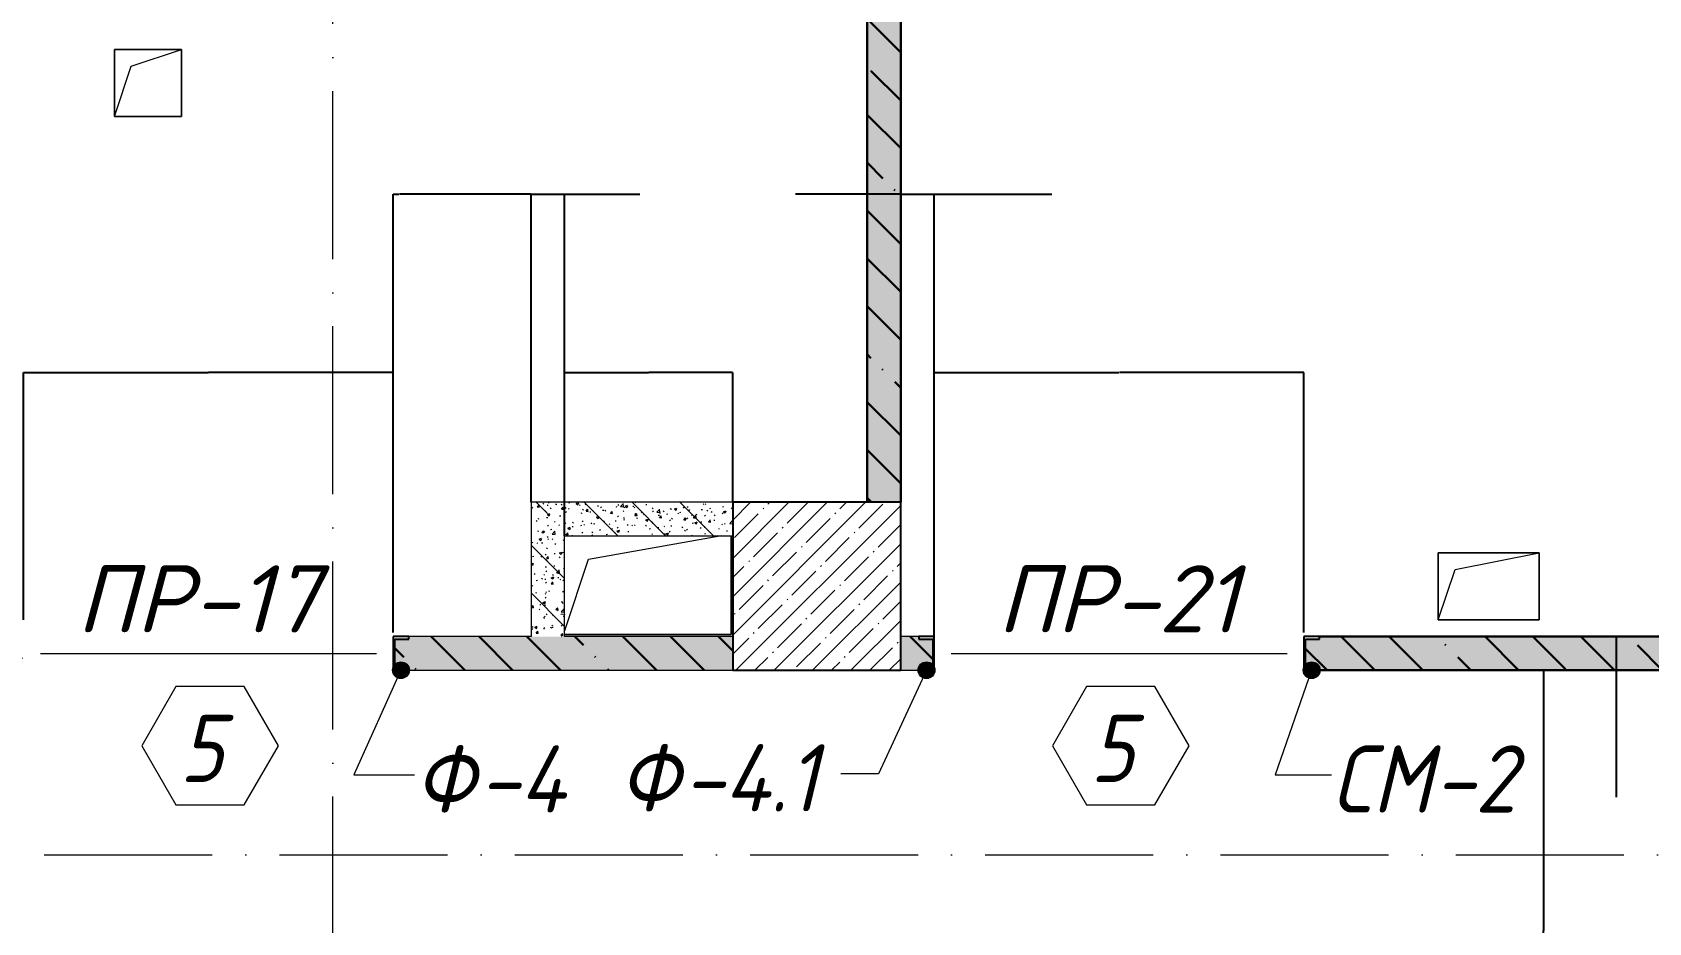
# Model space of a CAD drawing. Header units: millimetres. Extents: x 12986 to 523328, y -9759 to 30092.
# Drawn here: x 136663 to 141473, y 21948 to 24599 of the extents above; entities that cross this region are included whole.
import ezdxf

# ---------------------------------------------------------------- set-up
doc = ezdxf.new("R2010")
doc.units = ezdxf.units.MM
doc.linetypes.add('50_200_ШТРИХ_1Т_ш5_п1_п1_', pattern=[700, 500, -100, 0, -100])
for name, color, linetype, lineweight in [('0) ПГП', 1, 'Continuous', 30), ('4) ПГП красный расчет', 12, 'Continuous', 30), ('A-ANNO-DIMS', 7, 'Continuous', 9), ('A-DOOR-IDEN', 7, 'Continuous', 9), ('A-FLOR', 7, 'Continuous', 9), ('A-GENM', 7, 'Continuous', 9), ('A-GENM-1', 7, 'Continuous', 25), ('A-GENM-IDEN', 7, 'Continuous', 9), ('A-WALL-6', 18, 'Continuous', 13), ('A-WALL-PATT-4', 250, 'Continuous', 5), ('S-COLS-1', 7, 'Continuous', 5), ('S-COLS-2', 7, 'Continuous', 25), ('Оси-2', 7, '50_200_ШТРИХ_1Т_ш5_п1_п1_', 9)]:
    doc.layers.add(name, color=color, linetype=linetype, lineweight=lineweight)
doc.styles.add('ISOCPEUR_I_3', font='isocpeui.ttf', dxfattribs={"width": 0.9, "height": 200})
doc.styles.add('ISOCPEUR_I_5', font='isocpeui.ttf', dxfattribs={"height": 200})
doc.dimstyles.get("Standard").update_dxf_attribs({"dimtxt": 0.18, "dimasz": 0.18, "dimexe": 0.18, "dimexo": 0.0625, "dimgap": 0.09, "dimtad": 0, "dimtih": 1, "dimtoh": 1, "dimdec": 4, "dimzin": 0, "dimdsep": 46, "dimtxsty": 'Standard', "dimcen": 0.09, "dimadec": 0, "dimazin": 0, "dimtfac": 1, "dimtdec": 4, "dimtofl": 0, "dimtmove": 0, "dimatfit": 3, "dimfxl": 1, "dimtolj": 1, "dimtzin": 0, "dimarcsym": 0})
pattern_1 = [(50, (61996.893, 0), (72.873764, -6.37607), [7.62, -83.82]), (355, (61996.89, 0), (-14.09699, 76.422444), [6.096, -67.056]), (100.451, (62002.966, -0.53), (58.776964, 70.04687), [6.476, -71.236]), (46.184, (61996.89, 20.32), (108.43142, -16.81745), [11.43, -125.73]), (96.636, (62005.93, 18.92), (94.961, 98.97089), [9.714, -106.854]), (351.184, (61996.89, 20.32), (94.96227, 98.97018), [9.144, -100.584]), (21, (62007.053, 15.24), (60.64565, -40.906537), [7.62, -83.82]), (326, (62007.05, 15.24), (24.72083, 73.67493), [6.096, -67.056]), (71.451, (62012.11, 11.83), (85.36689, 32.768737), [6.476, -71.236]), (37.5, (61996.893, 0), (1.235525, 33.8224325), [3.353, -62.89, 3.353, -64.719, -67.31]), (37.5, (61996.893, 0), (1.235525, 33.8224325), [-134.315, 3.353, -63.957]), (7.5, (61996.893, 0), (26.728146, 40.07255), [3.353, -35.458, 3.353, -61.366, -25.654]), (7.5, (61996.893, 0), (26.728146, 40.07255), [-103.53, 3.353, -22.301]), (327.5, (61974.236, 0), (54.2363175, -2.292117), [3.353, -22.047, 3.353, -75.895, -105.156]), (327.5, (61974.236, 0), (54.2363175, -2.292117), [-104.648, 3.353, -101.803]), (317.5, (61964.076, 0), (59.25158, 10.17014), [3.353, -29.667, 3.353, -49.276, -74.676]), (317.5, (61964.076, 0), (59.25158, 10.17014), [-85.649, 3.353, -71.323])]
pattern_2 = [(135, (61996.9, 0), (-142.5612, -142.5612), []), (135, (62139.46, 0), (-142.5612, -142.5612), [252.016, -50.403, 3.353, -47.05])]

# ---------------------------------------------------------------- blocks, each defined once
blk = doc.blocks.new('AR_Отверстие прямоугольное _в плите_ - AR_Отверстие прямоугольное _в плите_-24477258-АР1_Кладочный план 1 этажа')
at = {"layer": 'A-GENM'}
for p, q in [((-175, 75), (216, 144)), ((250, -150), (250, 144)), ((-245.8, -137.4), (-175, 75)), ((-245.8, -150), (250, -150))]:
    blk.add_line(p, q, dxfattribs=at)
blk = doc.blocks.new('Фахверк_СКБ_Швеллер - Ф-4_100х4010-25539282-АР1_Кладочный план 1 этажа')
at = {"layer": 'A-GENM-1'}
for p, q in [((171, 50), (125, 50)), ((125, 50), (125, -50)), ((171, 42.4), (171, 50)), ((129.5, 42.4), (171, 42.4)), ((129.5, -42.4), (129.5, 42.4)), ((171, -42.4), (129.5, -42.4)), ((171, -50), (171, -42.4)), ((125, -50), (171, -50))]:
    blk.add_line(p, q, dxfattribs=at)
blk = doc.blocks.new('Фахверк_СКБ_Швеллер - Ф-4_1_100х4010_развернут-25539962-АР1_Кладочный план 1 этажа')
at = {"layer": 'A-GENM-1'}
for p, q in [((171, 50), (125, 50)), ((125, 50), (125, -50)), ((171, 42.4), (171, 50)), ((129.5, 42.4), (171, 42.4)), ((129.5, -42.4), (129.5, 42.4)), ((171, -42.4), (129.5, -42.4)), ((171, -50), (171, -42.4)), ((125, -50), (171, -50))]:
    blk.add_line(p, q, dxfattribs=at)
blk = doc.blocks.new('AR_Отверстие прямоугольное _в плите_ - AR_Отверстие прямоугольное _в плите_-V40-АР1_Кладочный план 1 этажа')
at = {"layer": 'A-GENM'}
for p, q in [((100, 100), (-100, 100)), ((-100, 100), (-100, -100)), ((-50, 50), (100, 100)), ((100, -100), (100, 100)), ((-100, -100), (-50, 50)), ((-100, -100), (100, -100))]:
    blk.add_line(p, q, dxfattribs=at)
blk = doc.blocks.new('AR_Отверстие прямоугольное _в плите_ - AR_Отверстие прямоугольное _в плите_-26862351-АР1_Кладочный план 1 этажа')
at = {"layer": 'A-GENM'}
for p, q in [((150, 100), (-150, 100)), ((-150, 100), (-150, -100)), ((-100, 50), (150, 100)), ((150, -100), (150, 100)), ((-150, -100), (-100, 50)), ((-150, -100), (150, -100))]:
    blk.add_line(p, q, dxfattribs=at)
blk = doc.blocks.new('Фахверк_СКБ_Швеллер_Тип 2 - СМ-2_100х2230h-25616979-АР1_Кладочный план 1 этажа')
at = {"layer": 'A-GENM-1'}
for p, q in [((171, 50), (125, 50)), ((125, 50), (125, -50)), ((171, 42.4), (171, 50)), ((129.5, 42.4), (171, 42.4)), ((129.5, -42.4), (129.5, 42.4)), ((171, -42.4), (129.5, -42.4)), ((171, -50), (171, -42.4)), ((125, -50), (171, -50))]:
    blk.add_line(p, q, dxfattribs=at)
blk = doc.blocks.new('AAR_СКБ_Марка_Двери_Перемычка и проем - Марка перемычки и проема-25306769-АР1_Кладочный план 1 этажа')
at = {"layer": 'A-DOOR-IDEN'}
for p, q in [((-5, 0), (5, 0)), ((-0.968, -0.984), (-1.986, -2.747)), ((1.067, -0.984), (-0.968, -0.984)), ((2.085, -2.747), (1.067, -0.984)), ((-1.986, -2.747), (-0.968, -4.509)), ((1.067, -4.509), (2.085, -2.747)), ((-0.968, -4.509), (1.067, -4.509))]:
    blk.add_line(p, q, dxfattribs=at)
blk = doc.blocks.new('DIMBLOCK478-АР1_Кладочный план 1 этажа')
at = {"layer": 'A-ANNO-DIMS', "color": 0, "lineweight": -2, "transparency": 16777216}
for p, q in [((139146.9, 24116.9), (138933.4, 24116.9)), ((139146.9, 23692.3), (139146.9, 24117.1)), ((139246.7, 24116.9), (139147.1, 24116.9)), ((139246.9, 23200.1), (139246.9, 24117.1))]:
    blk.add_line(p, q, dxfattribs=at)
at = {"layer": 'A-ANNO-DIMS', "color": 0, "transparency": 16777216}
for points in [[(139147.1, 24117), (139147.1, 24116.9), (139146.9, 24116.9)], [(139246.7, 24117), (139246.7, 24116.9), (139246.9, 24116.9)]]:
    blk.add_solid(points, dxfattribs=at)
at = {"layer": 'Defpoints', "color": 0, "transparency": 16777216}
for p in [(139246.9, 24116.9), (139146.9, 23692.3), (139246.9, 23200)]:
    blk.add_point(p, dxfattribs=at)
at = {"layer": 'A-ANNO-DIMS', "color": 0, "transparency": 16777216, "insert": (138728.2, 24117.1), "char_height": 0.18, "width": 409.118, "attachment_point": 1, "line_spacing_factor": 1.149209}
blk.add_mtext('\\A1;100.0000', dxfattribs=at)
blk = doc.blocks.new('DIMBLOCK479-АР1_Кладочный план 1 этажа')
at = {"layer": 'A-ANNO-DIMS', "color": 0, "lineweight": -2, "transparency": 16777216}
for p, q in [((139246.9, 23200.1), (139246.9, 24117.1)), ((139247.1, 24116.9), (139346.7, 24116.9)), ((139346.9, 22800.1), (139346.9, 24117.1)), ((139346.9, 24116.9), (139696.9, 24116.9))]:
    blk.add_line(p, q, dxfattribs=at)
at = {"layer": 'A-ANNO-DIMS', "color": 0, "transparency": 16777216}
for points in [[(139247.1, 24117), (139247.1, 24116.9), (139246.9, 24116.9)], [(139346.7, 24117), (139346.7, 24116.9), (139346.9, 24116.9)]]:
    blk.add_solid(points, dxfattribs=at)
at = {"layer": 'Defpoints', "color": 0, "transparency": 16777216}
for p in [(139346.9, 24116.9), (139246.9, 23200), (139346.9, 22800)]:
    blk.add_point(p, dxfattribs=at)
at = {"layer": 'A-ANNO-DIMS', "color": 0, "transparency": 16777216, "insert": (139492.9, 24117.1), "char_height": 0.18, "width": 409.118, "attachment_point": 1, "line_spacing_factor": 1.149209}
blk.add_mtext('\\A1;100.0000', dxfattribs=at)
blk = doc.blocks.new('DIMBLOCK480-АР1_Кладочный план 1 этажа')
at = {"layer": 'A-ANNO-DIMS', "color": 0, "lineweight": -2, "transparency": 16777216}
for p, q in [((139346.9, 22800.1), (139346.9, 23586.4)), ((139347.1, 23586.2), (139896.2, 23586.2)), ((140446.7, 23586.2), (139897.6, 23586.2)), ((140446.9, 22812.5), (140446.9, 23586.4))]:
    blk.add_line(p, q, dxfattribs=at)
at = {"layer": 'A-ANNO-DIMS', "color": 0, "transparency": 16777216}
for points in [[(139347.1, 23586.2), (139347.1, 23586.2), (139346.9, 23586.2)], [(140446.7, 23586.2), (140446.7, 23586.2), (140446.9, 23586.2)]]:
    blk.add_solid(points, dxfattribs=at)
at = {"layer": 'Defpoints', "color": 0, "transparency": 16777216}
for p in [(140446.9, 23586.2), (140446.9, 22812.5), (139346.9, 22800)]:
    blk.add_point(p, dxfattribs=at)
at = {"layer": 'A-ANNO-DIMS', "color": 0, "transparency": 16777216, "insert": (139896.9, 23586.2), "char_height": 0.18, "width": 514.846, "attachment_point": 5}
blk.add_mtext('\\A1;1100.0000', dxfattribs=at)
blk = doc.blocks.new('DIMBLOCK576-АР1_Кладочный план 1 этажа')
at = {"layer": 'A-ANNO-DIMS', "color": 0, "lineweight": -2, "transparency": 16777216}
for p, q in [((136636.6, 22850.1), (136636.6, 23586.4)), ((136636.8, 23586.2), (137186, 23586.2)), ((137736.5, 23586.2), (137187.3, 23586.2)), ((137736.7, 22812.5), (137736.7, 23586.4))]:
    blk.add_line(p, q, dxfattribs=at)
at = {"layer": 'A-ANNO-DIMS', "color": 0, "transparency": 16777216}
for points in [[(136636.8, 23586.2), (136636.8, 23586.2), (136636.6, 23586.2)], [(137736.5, 23586.2), (137736.5, 23586.2), (137736.7, 23586.2)]]:
    blk.add_solid(points, dxfattribs=at)
at = {"layer": 'Defpoints', "color": 0, "transparency": 16777216}
for p in [(137736.7, 23586.2), (136636.6, 22850), (137736.7, 22812.5)]:
    blk.add_point(p, dxfattribs=at)
at = {"layer": 'A-ANNO-DIMS', "color": 0, "transparency": 16777216, "insert": (137186.7, 23586.2), "char_height": 0.18, "width": 514.846, "attachment_point": 5}
blk.add_mtext('\\A1;1100.0907', dxfattribs=at)
blk = doc.blocks.new('DIMBLOCK577-АР1_Кладочный план 1 этажа')
at = {"layer": 'A-ANNO-DIMS', "color": 0, "lineweight": -2, "transparency": 16777216}
for p, q in [((137736.7, 22812.5), (137736.7, 24117.1)), ((137736.9, 24116.9), (137753.8, 24116.9)), ((138146.7, 24116.9), (137755, 24116.9)), ((138146.9, 23200.1), (138146.9, 24117.1))]:
    blk.add_line(p, q, dxfattribs=at)
at = {"layer": 'A-ANNO-DIMS', "color": 0, "transparency": 16777216}
for points in [[(137736.9, 24117), (137736.9, 24116.9), (137736.7, 24116.9)], [(138146.7, 24117), (138146.7, 24116.9), (138146.9, 24116.9)]]:
    blk.add_solid(points, dxfattribs=at)
at = {"layer": 'Defpoints', "color": 0, "transparency": 16777216}
for p in [(138146.9, 24116.9), (138146.9, 23200), (137736.7, 22812.5)]:
    blk.add_point(p, dxfattribs=at)
at = {"layer": 'A-ANNO-DIMS', "color": 0, "transparency": 16777216, "insert": (137540.6, 24117.1), "char_height": 0.18, "width": 427.506, "attachment_point": 1, "line_spacing_factor": 1.149209}
blk.add_mtext('\\A1;410.1900', dxfattribs=at)
blk = doc.blocks.new('DIMBLOCK578-АР1_Кладочный план 1 этажа')
at = {"layer": 'A-ANNO-DIMS', "color": 0, "lineweight": -2, "transparency": 16777216}
for p, q in [((138146.9, 23200.1), (138146.9, 24117.1)), ((138147.1, 24116.9), (138246.7, 24116.9)), ((138246.9, 23100.1), (138246.9, 24117.1)), ((138246.9, 24116.9), (138470.5, 24116.9))]:
    blk.add_line(p, q, dxfattribs=at)
at = {"layer": 'A-ANNO-DIMS', "color": 0, "transparency": 16777216}
for points in [[(138147.1, 24117), (138147.1, 24116.9), (138146.9, 24116.9)], [(138246.7, 24117), (138246.7, 24116.9), (138246.9, 24116.9)]]:
    blk.add_solid(points, dxfattribs=at)
at = {"layer": 'Defpoints', "color": 0, "transparency": 16777216}
for p in [(138246.9, 24116.9), (138146.9, 23200), (138246.9, 23100)]:
    blk.add_point(p, dxfattribs=at)
at = {"layer": 'A-ANNO-DIMS', "color": 0, "transparency": 16777216, "insert": (138266.6, 24117.1), "char_height": 0.18, "width": 409.118, "attachment_point": 1, "line_spacing_factor": 1.149209}
blk.add_mtext('\\A1;100.0000', dxfattribs=at)
blk = doc.blocks.new('DIMBLOCK579-АР1_Кладочный план 1 этажа')
at = {"layer": 'A-ANNO-DIMS', "color": 0, "lineweight": -2, "transparency": 16777216}
for p, q in [((138246.9, 23100.1), (138246.9, 23586.4)), ((138247.1, 23586.2), (138496.3, 23586.2)), ((138746.7, 23586.2), (138497.5, 23586.2)), ((138746.9, 23200.1), (138746.9, 23586.4))]:
    blk.add_line(p, q, dxfattribs=at)
at = {"layer": 'A-ANNO-DIMS', "color": 0, "transparency": 16777216}
for points in [[(138247.1, 23586.2), (138247.1, 23586.2), (138246.9, 23586.2)], [(138746.7, 23586.2), (138746.7, 23586.2), (138746.9, 23586.2)]]:
    blk.add_solid(points, dxfattribs=at)
at = {"layer": 'Defpoints', "color": 0, "transparency": 16777216}
for p in [(138746.9, 23586.2), (138746.9, 23200), (138246.9, 23100)]:
    blk.add_point(p, dxfattribs=at)
at = {"layer": 'A-ANNO-DIMS', "color": 0, "transparency": 16777216, "insert": (138496.9, 23586.2), "char_height": 0.18, "width": 455.087, "attachment_point": 5}
blk.add_mtext('\\A1;500.0000', dxfattribs=at)
blk = doc.blocks.new('DIMBLOCK597-АР1_Кладочный план 1 этажа')
at = {"layer": 'A-ANNO-DIMS', "color": 0, "lineweight": -2, "transparency": 16777216}
for p, q in [((141265.7, 22800), (141376.3, 22800)), ((141376.1, 22799.8), (141376.1, 22700.2)), ((141265.7, 22700), (141376.3, 22700)), ((141376.1, 22700), (141376.1, 22322.4)), ((141376.1, 22322.4), (141375.9, 22322.4))]:
    blk.add_line(p, q, dxfattribs=at)
at = {"layer": 'A-ANNO-DIMS', "color": 0, "transparency": 16777216}
for points in [[(141376.1, 22799.8), (141376.1, 22799.8), (141376.1, 22800)], [(141376.1, 22700.2), (141376.1, 22700.2), (141376.1, 22700)]]:
    blk.add_solid(points, dxfattribs=at)
at = {"layer": 'Defpoints', "color": 0, "transparency": 16777216}
for p in [(141265.7, 22800), (141265.7, 22700), (141376.1, 22700)]:
    blk.add_point(p, dxfattribs=at)
at = {"layer": 'A-ANNO-DIMS', "color": 0, "transparency": 16777216, "insert": (141375.6, 22117.8), "char_height": 0.18, "width": 409.118, "attachment_point": 1, "rotation": 90, "line_spacing_factor": 1.149209}
blk.add_mtext('\\A1;100.0000', dxfattribs=at)
blk = doc.blocks.new('DIMBLOCK598-АР1_Кладочный план 1 этажа')
at = {"layer": 'A-ANNO-DIMS', "color": 0, "lineweight": -2, "transparency": 16777216}
for p, q in [((141265.6, 22700), (141159.4, 22700)), ((141159.6, 22699.8), (141159.6, 21925.2)), ((141159.6, 21150.2), (141159.6, 21924.8)), ((140677, 21150), (141159.8, 21150))]:
    blk.add_line(p, q, dxfattribs=at)
at = {"layer": 'A-ANNO-DIMS', "color": 0, "transparency": 16777216}
for points in [[(141159.6, 22699.8), (141159.6, 22699.8), (141159.6, 22700)], [(141159.6, 21150.2), (141159.6, 21150.2), (141159.6, 21150)]]:
    blk.add_solid(points, dxfattribs=at)
at = {"layer": 'Defpoints', "color": 0, "transparency": 16777216}
for p in [(141265.7, 22700), (140676.9, 21150), (141159.6, 21150)]:
    blk.add_point(p, dxfattribs=at)
at = {"layer": 'A-ANNO-DIMS', "color": 0, "transparency": 16777216, "insert": (141159.6, 21925), "char_height": 0.18, "width": 560.814, "attachment_point": 5}
blk.add_mtext('\\A1;1549.9998', dxfattribs=at)

msp = doc.modelspace()

# ---------------------------------------------------------------- hatches: boundary and pattern name
at = {"layer": '0) ПГП'}
h = msp.add_hatch(dxfattribs=at)
h.set_pattern_fill('FP_16', color=256, style=0, pattern_type=2)
h.set_pattern_definition(pattern_1)
h.paths.add_polyline_path([(139246.89328, 23199.99988), (139246.89328, 24799.99988), (139146.89328, 24799.99988), (139146.89328, 23199.99988)], flags=0)
h.paths.add_polyline_path([(139146.89328, 25499.99988), (139246.89328, 25499.99988), (139246.89328, 26599.99988), (139146.89328, 26599.99988), (139146.89328, 25820.15264)], flags=0)
h = msp.add_hatch(dxfattribs=at)
h.set_pattern_fill('FP_17', color=256, style=0, pattern_type=2)
h.set_pattern_definition(pattern_2)
h.paths.add_polyline_path([(139246.89328, 23199.99988), (139246.89328, 24799.99988), (139146.89328, 24799.99988), (139146.89328, 23199.99988)], flags=0)
h.paths.add_polyline_path([(139146.89328, 25499.99988), (139246.89328, 25499.99988), (139246.89328, 26599.99988), (139146.89328, 26599.99988), (139146.89328, 25820.15264)], flags=0)
h = msp.add_hatch(dxfattribs=at)
h.set_pattern_fill('FP_16', color=256, style=0, pattern_type=2)
h.set_pattern_definition(pattern_1)
h.paths.add_polyline_path([(137795.91381, 22699.99988), (138746.89328, 22699.99988), (138746.89328, 22799.99988), (137782.70328, 22799.99988), (137782.70328, 22792.39988), (137741.20328, 22792.39988), (137741.20328, 22707.59988), (137782.70328, 22707.59988), (137782.70328, 22699.99988)], flags=0)
h.paths.add_polyline_path([(136636.61263, 22699.99988), (136636.70328, 22699.99988), (136636.61263, 22707.59988)], flags=0)
h.paths.add_polyline_path([(136036.89328, 22699.99988), (136590.61263, 22699.99988), (136590.61263, 22707.59988), (136632.11263, 22707.59988), (136632.11263, 22792.39988), (136590.61263, 22792.39988), (136590.61263, 22799.99988), (136036.89328, 22799.99988)], flags=0)
h.paths.add_polyline_path([(135536.89328, 22699.99988), (135536.89328, 22799.99988), (132806.89328, 22799.99988), (132806.89328, 22699.99988), (134535.63359, 22699.99988)], flags=0)
h.paths.add_polyline_path([(130306.89328, 22699.99988), (131060.8933, 22699.99988), (131060.8933, 22707.59988), (131102.3933, 22707.59988), (131102.3933, 22792.39988), (131060.8933, 22792.39988), (131060.8933, 22799.99988), (130306.89328, 22799.99988)], flags=0)
h.paths.add_polyline_path([(132306.89328, 22699.99988), (132306.89328, 22799.99988), (132252.89328, 22799.99988), (132252.89328, 22792.39988), (132211.39328, 22792.39988), (132211.39328, 22707.59988), (132252.89328, 22707.59988), (132252.89328, 22699.99988)], flags=0)
h = msp.add_hatch(dxfattribs=at)
h.set_pattern_fill('FP_17', color=256, style=0, pattern_type=2)
h.set_pattern_definition(pattern_2)
h.paths.add_polyline_path([(137795.91381, 22699.99988), (138746.89328, 22699.99988), (138746.89328, 22799.99988), (137782.70328, 22799.99988), (137782.70328, 22792.39988), (137741.20328, 22792.39988), (137741.20328, 22707.59988), (137782.70328, 22707.59988), (137782.70328, 22699.99988)], flags=0)
h.paths.add_polyline_path([(136636.61263, 22699.99988), (136636.70328, 22699.99988), (136636.61263, 22707.59988)], flags=0)
h.paths.add_polyline_path([(136036.89328, 22699.99988), (136590.61263, 22699.99988), (136590.61263, 22707.59988), (136632.11263, 22707.59988), (136632.11263, 22792.39988), (136590.61263, 22792.39988), (136590.61263, 22799.99988), (136036.89328, 22799.99988)], flags=0)
h.paths.add_polyline_path([(135536.89328, 22699.99988), (135536.89328, 22799.99988), (132806.89328, 22799.99988), (132806.89328, 22699.99988), (134535.63359, 22699.99988)], flags=0)
h.paths.add_polyline_path([(130306.89328, 22699.99988), (131060.8933, 22699.99988), (131060.8933, 22707.59988), (131102.3933, 22707.59988), (131102.3933, 22792.39988), (131060.8933, 22792.39988), (131060.8933, 22799.99988), (130306.89328, 22799.99988)], flags=0)
h.paths.add_polyline_path([(132306.89328, 22699.99988), (132306.89328, 22799.99988), (132252.89328, 22799.99988), (132252.89328, 22792.39988), (132211.39328, 22792.39988), (132211.39328, 22707.59988), (132252.89328, 22707.59988), (132252.89328, 22699.99988)], flags=0)
h = msp.add_hatch(dxfattribs=at)
h.set_pattern_fill('FP_16', color=256, style=0, pattern_type=2)
h.set_pattern_definition(pattern_1)
h.paths.add_polyline_path([(144326.89326, 22699.99988), (144426.89326, 22699.99988), (144426.89326, 22799.99988), (144242.89326, 22799.99988), (144242.89326, 22792.39988), (144201.39326, 22792.39988), (144201.39326, 22707.59988), (144242.89326, 22707.59988), (144242.89326, 22699.99988)], flags=0)
h.paths.add_polyline_path([(139246.89328, 22699.99988), (139300.89328, 22699.99988), (139300.89328, 22707.59988), (139342.39328, 22707.59988), (139342.39328, 22792.39988), (139300.89328, 22792.39988), (139300.89328, 22799.99988), (139246.89328, 22799.99988), (139246.89328, 22707.59988)], flags=0)
h.paths.add_polyline_path([(140492.89328, 22699.99988), (142646.89328, 22699.99988), (142646.89328, 22799.99988), (140492.89328, 22799.99988), (140492.89328, 22792.39988), (140451.39328, 22792.39988), (140451.39328, 22707.59988), (140492.89328, 22707.59988), (140492.89328, 22702.09078)], flags=0)
h.paths.add_polyline_path([(143146.89328, 22699.99988), (143200.89328, 22699.99988), (143200.89328, 22707.59988), (143242.39328, 22707.59988), (143242.39328, 22792.39988), (143200.89328, 22792.39988), (143200.89328, 22799.99988), (143146.89328, 22799.99988), (143146.89328, 22707.59988)], flags=0)
h = msp.add_hatch(dxfattribs=at)
h.set_pattern_fill('FP_17', color=256, style=0, pattern_type=2)
h.set_pattern_definition(pattern_2)
h.paths.add_polyline_path([(144326.89326, 22699.99988), (144426.89326, 22699.99988), (144426.89326, 22799.99988), (144242.89326, 22799.99988), (144242.89326, 22792.39988), (144201.39326, 22792.39988), (144201.39326, 22707.59988), (144242.89326, 22707.59988), (144242.89326, 22699.99988)], flags=0)
h.paths.add_polyline_path([(139246.89328, 22699.99988), (139300.89328, 22699.99988), (139300.89328, 22707.59988), (139342.39328, 22707.59988), (139342.39328, 22792.39988), (139300.89328, 22792.39988), (139300.89328, 22799.99988), (139246.89328, 22799.99988), (139246.89328, 22707.59988)], flags=0)
h.paths.add_polyline_path([(140492.89328, 22699.99988), (142646.89328, 22699.99988), (142646.89328, 22799.99988), (140492.89328, 22799.99988), (140492.89328, 22792.39988), (140451.39328, 22792.39988), (140451.39328, 22707.59988), (140492.89328, 22707.59988), (140492.89328, 22702.09078)], flags=0)
h.paths.add_polyline_path([(143146.89328, 22699.99988), (143200.89328, 22699.99988), (143200.89328, 22707.59988), (143242.39328, 22707.59988), (143242.39328, 22792.39988), (143200.89328, 22792.39988), (143200.89328, 22799.99988), (143146.89328, 22799.99988), (143146.89328, 22707.59988)], flags=0)
at = {"layer": 'A-GENM-IDEN'}
h = msp.add_hatch(color=256, dxfattribs=at)
edge = h.paths.add_edge_path(flags=0)
edge.add_arc((137759.70328, 22699.99988), 25, 0, 360)
h = msp.add_hatch(color=256, dxfattribs=at)
edge = h.paths.add_edge_path(flags=0)
edge.add_arc((139323.89328, 22699.99988), 25, 0, 360)
h = msp.add_hatch(color=256, dxfattribs=at)
edge = h.paths.add_edge_path(flags=0)
edge.add_arc((140469.89328, 22699.99988), 25, 0, 360)
at = {"layer": 'A-WALL-PATT-4'}
h = msp.add_hatch(dxfattribs=at)
h.set_pattern_fill('FP_16', color=256, style=0, pattern_type=2)
h.set_pattern_definition(pattern_1)
h.paths.add_polyline_path([(138246.89328, 23099.99988), (138746.89328, 23099.99988), (138746.89328, 23199.99988), (138146.89328, 23199.99988), (138146.89328, 23099.99988)], flags=0)
h = msp.add_hatch(dxfattribs=at)
h.set_pattern_fill('FP_17', color=256, style=0, pattern_type=2)
h.set_pattern_definition(pattern_2)
h.paths.add_polyline_path([(138246.89328, 23099.99988), (138746.89328, 23099.99988), (138746.89328, 23199.99988), (138146.89328, 23199.99988), (138146.89328, 23099.99988)], flags=0)
h = msp.add_hatch(dxfattribs=at)
h.set_pattern_fill('FP_16', color=256, style=0, pattern_type=2)
h.set_pattern_definition(pattern_1)
h.paths.add_polyline_path([(138146.89328, 22799.99988), (138246.89328, 22799.99988), (138246.89328, 23099.99988), (138146.89328, 23099.99988)], flags=0)
h = msp.add_hatch(dxfattribs=at)
h.set_pattern_fill('FP_17', color=256, style=0, pattern_type=2)
h.set_pattern_definition(pattern_2)
h.paths.add_polyline_path([(138146.89328, 22799.99988), (138246.89328, 22799.99988), (138246.89328, 23099.99988), (138146.89328, 23099.99988)], flags=0)
at = {"layer": 'S-COLS-1'}
h = msp.add_hatch(dxfattribs=at)
h.set_pattern_fill('FP_1', color=256, style=0, pattern_type=2)
h.set_pattern_definition([(45, (61996.89, 0), (-57.02463, 57.02463), []), (45, (62053.92, 0), (-57.02463, 57.02463), [100.806, -20.161, 3.353, -16.808])])
h.paths.add_polyline_path([(139132.43047, 22699.99988), (139246.89328, 22699.99988), (139246.89328, 23199.99988), (138746.89328, 23199.99988), (138746.89328, 22699.99988)], flags=0)

# ---------------------------------------------------------------- linework, layer by layer
at = {"layer": '0) ПГП'}
for p, q in [((139146.89328, 24799.99988), (139146.89328, 23199.99988)), ((140492.89328, 22699.99988), (142646.89328, 22699.99988))]:
    msp.add_line(p, q, dxfattribs=at)
at = {"layer": '4) ПГП красный расчет'}
for p, q in [((139246.89328, 23199.99988), (139246.89328, 24799.99988)), ((142646.89328, 22799.99988), (140492.89328, 22799.99988))]:
    msp.add_line(p, q, dxfattribs=at)
at = {"layer": 'A-FLOR'}
for p, q in [((136906.89325, 24548.39487), (137106.89325, 24548.39487)), ((136906.89325, 24348.39487), (136906.89325, 24548.39487)), ((137106.89325, 24548.39487), (137106.89325, 24348.39487)), ((137106.89325, 24348.39487), (136906.89325, 24348.39487)), ((138742.70328, 23099.99988), (138742.70328, 22805.99988)), ((140846.89328, 23049.99988), (141146.89328, 23049.99988)), ((140846.89328, 22849.99988), (140846.89328, 23049.99988)), ((141146.89328, 23049.99988), (141146.89328, 22849.99988)), ((141146.89328, 22849.99988), (140846.89328, 22849.99988)), ((138742.70328, 22805.99988), (138246.89328, 22805.99988))]:
    msp.add_line(p, q, dxfattribs=at)
at = {"layer": 'A-GENM-IDEN'}
for p, q in [((137759.70328, 22699.99988), (137619.24611, 22388.68948)), ((139323.89328, 22699.99988), (139180.48012, 22392.08357)), ((140469.89328, 22699.99988), (140360.94391, 22388.68948)), ((137619.24611, 22388.68948), (137799.61578, 22388.68948)), ((139180.48012, 22392.08357), (139069.04223, 22392.08357)), ((140360.94391, 22388.68948), (140529.42467, 22388.68948))]:
    msp.add_line(p, q, dxfattribs=at)
for centre in [(137759.70328, 22699.99988), (139323.89328, 22699.99988), (140469.89328, 22699.99988)]:
    msp.add_circle(centre, 25, dxfattribs=at)
at = {"layer": 'A-WALL-6'}
for p, q in [((138746.89328, 23199.99988), (138146.89328, 23199.99988)), ((138146.89328, 23199.99988), (138146.89328, 22799.99988)), ((138746.89328, 23099.99988), (138746.89328, 23199.99988)), ((139146.89328, 23199.99988), (139246.89328, 23199.99988)), ((138246.89328, 23099.99988), (138746.89328, 23099.99988)), ((138246.89328, 22799.99988), (138246.89328, 23099.99988)), ((138146.89328, 22799.99988), (137782.70328, 22799.99988)), ((138746.89328, 22799.99988), (138246.89328, 22799.99988)), ((138746.89328, 22699.99988), (138746.89328, 22799.99988)), ((139300.89328, 22799.99988), (139246.89328, 22799.99988)), ((139246.89328, 22799.99988), (139246.89328, 22699.99988)), ((137782.70328, 22699.99988), (138746.89328, 22699.99988)), ((139246.89328, 22699.99988), (139300.89328, 22699.99988))]:
    msp.add_line(p, q, dxfattribs=at)
at = {"layer": 'S-COLS-2'}
for p, q in [((139246.89328, 23199.99988), (138746.89328, 23199.99988)), ((138746.89328, 23199.99988), (138746.89328, 22699.99988)), ((139246.89328, 22699.99988), (139246.89328, 23199.99988)), ((138746.89328, 22699.99988), (139246.89328, 22699.99988))]:
    msp.add_line(p, q, dxfattribs=at)
at = {"layer": 'Оси-2'}
for p, q in [((137556.89325, -4080), (137556.89325, 28636.94316)), ((57586.89328, 22150.00007), (187948.52131, 22150.00007))]:
    msp.add_line(p, q, dxfattribs=at)

# ---------------------------------------------------------------- block references
at = {"layer": 'A-DOOR-IDEN', "xscale": 99.99999999999993, "yscale": 99.99999999999993, "zscale": 99.99999999999993}
for p in [(137186.70328, 22749.99988), (139896.89328, 22749.99988)]:
    msp.add_blockref('AAR_СКБ_Марка_Двери_Перемычка и проем - Марка перемычки и проема-25306769-АР1_Кладочный план 1 этажа', p, dxfattribs=at)
at = {"layer": 'A-GENM'}
for name, p in [('AR_Отверстие прямоугольное _в плите_ - AR_Отверстие прямоугольное _в плите_-V40-АР1_Кладочный план 1 этажа', (137006.89325, 24448.39487)), ('AR_Отверстие прямоугольное _в плите_ - AR_Отверстие прямоугольное _в плите_-24477258-АР1_Кладочный план 1 этажа', (138492.70328, 22955.99988)), ('AR_Отверстие прямоугольное _в плите_ - AR_Отверстие прямоугольное _в плите_-26862351-АР1_Кладочный план 1 этажа', (140996.89328, 22949.99988))]:
    msp.add_blockref(name, p, dxfattribs=at)
at = {"layer": 'A-GENM-1'}
for name, p in [('Фахверк_СКБ_Швеллер - Ф-4_100х4010-25539282-АР1_Кладочный план 1 этажа', (137611.70328, 22749.99988)), ('Фахверк_СКБ_Швеллер_Тип 2 - СМ-2_100х2230h-25616979-АР1_Кладочный план 1 этажа', (140321.89328, 22749.99988))]:
    msp.add_blockref(name, p, dxfattribs=at)
at = {"layer": 'A-GENM-1', "rotation": 180}
msp.add_blockref('Фахверк_СКБ_Швеллер - Ф-4_1_100х4010_развернут-25539962-АР1_Кладочный план 1 этажа', (139471.89328, 22749.99988), dxfattribs=at)

# ---------------------------------------------------------------- texts
at = {"layer": 'A-DOOR-IDEN', "char_height": 200, "width": 158.734125, "attachment_point": 1, "style": 'ISOCPEUR_I_3'}
for insert in [(137100.50476, 22567.3585), (139810.69476, 22567.3585)]:
    msp.add_mtext('\\fISOCPEUR|b0|i1|c204|p34|;\\W.9;5', dxfattribs=dict(at, insert=insert))
at = {"layer": 'A-GENM-IDEN', "char_height": 200, "attachment_point": 1}
for s, insert, width, style in [('ПР', (136793.91835, 23012.47384), 416.8775, 'ISOCPEUR_I_5'), ('-17', (137137.87669, 23012.47384), 481.0125, 'ISOCPEUR_I_5'), ('ПР', (139533.91835, 23012.47384), 416.8775, 'ISOCPEUR_I_5'), ('-21', (139877.87668, 23012.47384), 481.0125, 'ISOCPEUR_I_5'), ('\\fISOCPEUR|b0|i1|c204|p34|;\\W.9;Ф', (137799.61578, 22476.30407), 230.886, 'ISOCPEUR_I_3'), ('-4', (137990.11578, 22476.30407), 346.329, 'ISOCPEUR_I_3'), ('\\fISOCPEUR|b0|i1|c204|p34|;\\W.9;Ф', (138408.02166, 22479.69816), 230.886, 'ISOCPEUR_I_3'), ('-4.1', (138598.52166, 22479.69816), 533.923875, 'ISOCPEUR_I_3'), ('СМ', (140529.42467, 22476.30407), 367.9745625, 'ISOCPEUR_I_3'), ('-2', (140833.03405, 22476.30407), 317.46825, 'ISOCPEUR_I_3')]:
    msp.add_mtext(s, dxfattribs=dict(at, insert=insert, width=width, style=style))

# ---------------------------------------------------------------- dimensions: what is measured, and where the dimension line sits
at = {"layer": 'A-ANNO-DIMS'}
for base, p1, p2, picture, middle in [((138146.89328, 24116.94603), (137736.70328, 22812.46088), (138146.89328, 23199.99988), 'DIMBLOCK577-АР1_Кладочный план 1 этажа', (137754.37865, 24116.94603)), ((138246.89328, 24116.94603), (138146.89328, 23199.99988), (138246.89328, 23099.99988), 'DIMBLOCK578-АР1_Кладочный план 1 этажа', (138471.13723, 24116.94603)), ((139246.89328, 24116.94603), (139146.89328, 23692.27263), (139246.89328, 23199.99988), 'DIMBLOCK478-АР1_Кладочный план 1 этажа', (138932.77206, 24116.94603)), ((139346.89328, 24116.94603), (139246.89328, 23199.99988), (139346.89328, 22799.99988), 'DIMBLOCK479-АР1_Кладочный план 1 этажа', (139697.47094, 24116.94603))]:
    dim = msp.add_linear_dim(base=base, p1=p1, p2=p2, dimstyle='Standard', dxfattribs=at)
    dim.commit()
    dim.dimension.update_dxf_attribs({"geometry": picture, "text_midpoint": middle, "dimtype": 160})
for base, p1, p2, picture, middle in [((137736.703285, 23586.206614), (136636.612626, 22849.999876), (137736.703285, 22812.460883), 'DIMBLOCK576-АР1_Кладочный план 1 этажа', (137186.657955, 23586.206614)), ((138746.89328, 23586.20661), (138246.89328, 23099.99988), (138746.89328, 23199.99988), 'DIMBLOCK579-АР1_Кладочный план 1 этажа', (138496.89328, 23586.20661)), ((140446.89328, 23586.20661), (139346.89328, 22799.99988), (140446.89328, 22812.46088), 'DIMBLOCK480-АР1_Кладочный план 1 этажа', (139896.89328, 23586.20661))]:
    dim = msp.add_linear_dim(base=base, p1=p1, p2=p2, dimstyle='Standard', dxfattribs=at)
    dim.commit()
    dim.dimension.update_dxf_attribs({"geometry": picture, "text_midpoint": middle})
dim = msp.add_linear_dim(base=(141376.08099, 22699.99988), p1=(141265.66251, 22799.99988), p2=(141265.66251, 22699.99988), angle=90, dimstyle='Standard', dxfattribs=at)
dim.commit()
dim.dimension.update_dxf_attribs({"geometry": 'DIMBLOCK597-АР1_Кладочный план 1 этажа', "text_midpoint": (141375.69099, 22322.36912), "dimtype": 160, "text_rotation": 90})
dim = msp.add_linear_dim(base=(141159.59649, 21150.00004), p1=(141265.66251, 22699.99988), p2=(140676.89333, 21150.00004), angle=90, dimstyle='Standard', dxfattribs=at)
dim.commit()
dim.dimension.update_dxf_attribs({"geometry": 'DIMBLOCK598-АР1_Кладочный план 1 этажа', "text_midpoint": (141159.59649, 21924.99996)})

doc.saveas('drawing.dxf')
